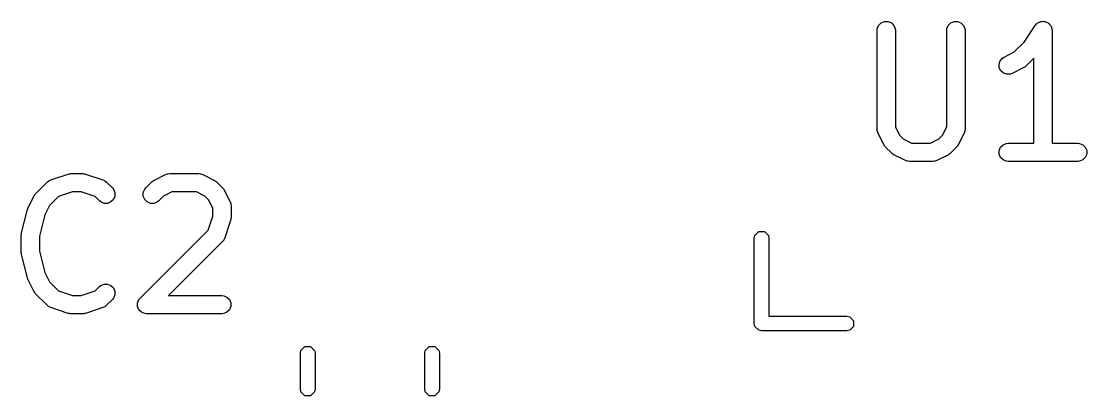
# Model space of a CAD drawing. Extents: x 1.07 to 8.07, y -3.47 to -0.77.
# Drawn here: x 4.5134 to 4.8576, y -2.3209 to -2.2 of the extents above; entities that cross this region are included whole.
import ezdxf

# ---------------------------------------------------------------- set-up
doc = ezdxf.new("R2010")
doc.units = 0
doc.header["$MEASUREMENT"] = 0
doc.layers.add('BLACK', color=7, linetype='CONTINUOUS')

msp = doc.modelspace()

# ---------------------------------------------------------------- linework, layer by layer
at = {"layer": 'BLACK', "linetype": 'CONTINUOUS'}
for p, q in [((4.78989, -2.20295), (4.78994, -2.20237)), ((4.78989, -2.23482), (4.78989, -2.20295)), ((4.78994, -2.20237), (4.79038, -2.20131)), ((4.79038, -2.20131), (4.7912, -2.20049)), ((4.7912, -2.20049), (4.79226, -2.20005)), ((4.79226, -2.20005), (4.79341, -2.20005)), ((4.79341, -2.20005), (4.79448, -2.20049)), ((4.79448, -2.20049), (4.79529, -2.20131)), ((4.79529, -2.20131), (4.79573, -2.20237)), ((4.79573, -2.20237), (4.79579, -2.20295)), ((4.79579, -2.20295), (4.79579, -2.23412)), ((4.81238, -2.20295), (4.81244, -2.20237)), ((4.81238, -2.23412), (4.81238, -2.20295)), ((4.81244, -2.20237), (4.81288, -2.20131)), ((4.81288, -2.20131), (4.8137, -2.20049)), ((4.8137, -2.20049), (4.81476, -2.20005)), ((4.81476, -2.20005), (4.81591, -2.20005)), ((4.81591, -2.20005), (4.81698, -2.20049)), ((4.81698, -2.20049), (4.81779, -2.20131)), ((4.81779, -2.20131), (4.81823, -2.20237)), ((4.81823, -2.20237), (4.81829, -2.20295)), ((4.81829, -2.20295), (4.81829, -2.23482)), ((4.83741, -2.20669), (4.841, -2.20131)), ((4.841, -2.2013), (4.84137, -2.20086)), ((4.841, -2.20131), (4.841, -2.2013)), ((4.841, -2.20131), (4.841, -2.20131)), ((4.841, -2.20131), (4.841, -2.20131)), ((4.84137, -2.20086), (4.84161, -2.2007)), ((4.84161, -2.2007), (4.84182, -2.20049)), ((4.84182, -2.20049), (4.84208, -2.20038)), ((4.84208, -2.20038), (4.84232, -2.20022)), ((4.84232, -2.20022), (4.84261, -2.20016)), ((4.84261, -2.20016), (4.84288, -2.20005)), ((4.84288, -2.20005), (4.84317, -2.20005)), ((4.84317, -2.20005), (4.84345, -2.19999)), ((4.84345, -2.19999), (4.84374, -2.20005)), ((4.84374, -2.20005), (4.84403, -2.20005)), ((4.84403, -2.20005), (4.8443, -2.20016)), ((4.8443, -2.20016), (4.84458, -2.20022)), ((4.84458, -2.20022), (4.84483, -2.20038)), ((4.84483, -2.20038), (4.8451, -2.20049)), ((4.8451, -2.20049), (4.8453, -2.20069)), ((4.8453, -2.20069), (4.84554, -2.20086)), ((4.84554, -2.20086), (4.84571, -2.2011)), ((4.84571, -2.2011), (4.84591, -2.20131)), ((4.84591, -2.20131), (4.84602, -2.20157)), ((4.84602, -2.20157), (4.84618, -2.20181)), ((4.84618, -2.20181), (4.84624, -2.2021)), ((4.84624, -2.2021), (4.84635, -2.20237)), ((4.84635, -2.20237), (4.84641, -2.20294)), ((4.84641, -2.20294), (4.84641, -2.20294)), ((4.84641, -2.20294), (4.84641, -2.20294)), ((4.84641, -2.20294), (4.84641, -2.20295)), ((4.84641, -2.20295), (4.84641, -2.23936)), ((4.83089, -2.21155), (4.83421, -2.20989)), ((4.83421, -2.20989), (4.83741, -2.20669)), ((4.82928, -2.21382), (4.82964, -2.21273)), ((4.82964, -2.21273), (4.8304, -2.21186)), ((4.8304, -2.21186), (4.83089, -2.21155)), ((4.8405, -2.21195), (4.83805, -2.21441)), ((4.8405, -2.23936), (4.8405, -2.21195)), ((4.82936, -2.21497), (4.82928, -2.21382)), ((4.82988, -2.216), (4.82936, -2.21497)), ((4.83075, -2.21676), (4.82988, -2.216)), ((4.83184, -2.21712), (4.83075, -2.21676)), ((4.83353, -2.21684), (4.83299, -2.21704)), ((4.83728, -2.21496), (4.83353, -2.21684)), ((4.83753, -2.2148), (4.83728, -2.21496)), ((4.8376, -2.21477), (4.83753, -2.2148)), ((4.83768, -2.21471), (4.8376, -2.21477)), ((4.83777, -2.21465), (4.83768, -2.21471)), ((4.83782, -2.21459), (4.83777, -2.21465)), ((4.83805, -2.21441), (4.83782, -2.21459)), ((4.83299, -2.21704), (4.83184, -2.21712)), ((4.79579, -2.23412), (4.79714, -2.23682)), ((4.81103, -2.23682), (4.81238, -2.23412)), ((4.78994, -2.23539), (4.78989, -2.23482)), ((4.78998, -2.23549), (4.78994, -2.23539)), ((4.78999, -2.2356), (4.78998, -2.23549)), ((4.7902, -2.23614), (4.78999, -2.2356)), ((4.79207, -2.23989), (4.7902, -2.23614)), ((4.79714, -2.23682), (4.79834, -2.23801)), ((4.80984, -2.23801), (4.81103, -2.23682)), ((4.81798, -2.23614), (4.8161, -2.23989)), ((4.81818, -2.2356), (4.81798, -2.23614)), ((4.81819, -2.23549), (4.81818, -2.2356)), ((4.81823, -2.23539), (4.81819, -2.23549)), ((4.81829, -2.23482), (4.81823, -2.23539)), ((4.79223, -2.24013), (4.79207, -2.23989)), ((4.79226, -2.24021), (4.79223, -2.24013)), ((4.79232, -2.24029), (4.79226, -2.24021)), ((4.79238, -2.24038), (4.79232, -2.24029)), ((4.79244, -2.24043), (4.79238, -2.24038)), ((4.79263, -2.24065), (4.79244, -2.24043)), ((4.7945, -2.24253), (4.79263, -2.24065)), ((4.79834, -2.23801), (4.80103, -2.23936)), ((4.80103, -2.23936), (4.80714, -2.23936)), ((4.80714, -2.23936), (4.80984, -2.23801)), ((4.81555, -2.24065), (4.81367, -2.24253)), ((4.81573, -2.24043), (4.81555, -2.24065)), ((4.81579, -2.24038), (4.81573, -2.24043)), ((4.81585, -2.24029), (4.81579, -2.24038)), ((4.81592, -2.24021), (4.81585, -2.24029)), ((4.81595, -2.24013), (4.81592, -2.24021)), ((4.8161, -2.23989), (4.81595, -2.24013)), ((4.82931, -2.24174), (4.82975, -2.24068)), ((4.82975, -2.24068), (4.83057, -2.23986)), ((4.83057, -2.23986), (4.83163, -2.23942)), ((4.83163, -2.23942), (4.83221, -2.23936)), ((4.83221, -2.23936), (4.8405, -2.23936)), ((4.84641, -2.23936), (4.85471, -2.23936)), ((4.85471, -2.23936), (4.85528, -2.23942)), ((4.85528, -2.23942), (4.85635, -2.23986)), ((4.85635, -2.23986), (4.85716, -2.24068)), ((4.85716, -2.24068), (4.8576, -2.24174)), ((4.79473, -2.24271), (4.7945, -2.24253)), ((4.79478, -2.24277), (4.79473, -2.24271)), ((4.79487, -2.24283), (4.79478, -2.24277)), ((4.79495, -2.2429), (4.79487, -2.24283)), ((4.79502, -2.24293), (4.79495, -2.2429)), ((4.79527, -2.24308), (4.79502, -2.24293)), ((4.79902, -2.24496), (4.79527, -2.24308)), ((4.81291, -2.24308), (4.80916, -2.24496)), ((4.81315, -2.24293), (4.81291, -2.24308)), ((4.81323, -2.2429), (4.81315, -2.24293)), ((4.81331, -2.24283), (4.81323, -2.2429)), ((4.8134, -2.24277), (4.81331, -2.24283)), ((4.81345, -2.24271), (4.8134, -2.24277)), ((4.81367, -2.24253), (4.81345, -2.24271)), ((4.82931, -2.24289), (4.82931, -2.24174)), ((4.82975, -2.24396), (4.82931, -2.24289)), ((4.83057, -2.24477), (4.82975, -2.24396)), ((4.85716, -2.24396), (4.85635, -2.24477)), ((4.8576, -2.24289), (4.85716, -2.24396)), ((4.8576, -2.24174), (4.8576, -2.24289)), ((4.79956, -2.24516), (4.79902, -2.24496)), ((4.79966, -2.24517), (4.79956, -2.24516)), ((4.79976, -2.24521), (4.79966, -2.24517)), ((4.80034, -2.24527), (4.79976, -2.24521)), ((4.80784, -2.24527), (4.80034, -2.24527)), ((4.80841, -2.24521), (4.80784, -2.24527)), ((4.80851, -2.24517), (4.80841, -2.24521)), ((4.80862, -2.24516), (4.80851, -2.24517)), ((4.80916, -2.24496), (4.80862, -2.24516)), ((4.83163, -2.24521), (4.83057, -2.24477)), ((4.83221, -2.24527), (4.83163, -2.24521)), ((4.85471, -2.24527), (4.83221, -2.24527)), ((4.85528, -2.24521), (4.85471, -2.24527)), ((4.85635, -2.24477), (4.85528, -2.24521)), ((4.52235, -2.25147), (4.52288, -2.25123)), ((4.52288, -2.25123), (4.5285, -2.24936)), ((4.5285, -2.24936), (4.52879, -2.24929)), ((4.52879, -2.24929), (4.52886, -2.24926)), ((4.52886, -2.24926), (4.52896, -2.24925)), ((4.52896, -2.24925), (4.52906, -2.24923)), ((4.52906, -2.24923), (4.52914, -2.24923)), ((4.52914, -2.24923), (4.52943, -2.24921)), ((4.52943, -2.24921), (4.53318, -2.24921)), ((4.53318, -2.24921), (4.53347, -2.24923)), ((4.53347, -2.24923), (4.53355, -2.24923)), ((4.53355, -2.24923), (4.53365, -2.24925)), ((4.53365, -2.24925), (4.53376, -2.24926)), ((4.53376, -2.24926), (4.53383, -2.24929)), ((4.53383, -2.24929), (4.53412, -2.24936)), ((4.53412, -2.24936), (4.53974, -2.25123)), ((4.53974, -2.25123), (4.54027, -2.25147)), ((4.55623, -2.25139), (4.55998, -2.24952)), ((4.55998, -2.24952), (4.56052, -2.24931)), ((4.56052, -2.24931), (4.56063, -2.2493)), ((4.56063, -2.2493), (4.56073, -2.24926)), ((4.56073, -2.24926), (4.5613, -2.24921)), ((4.5613, -2.24921), (4.57068, -2.24921)), ((4.57068, -2.24921), (4.57125, -2.24926)), ((4.57125, -2.24926), (4.57135, -2.2493)), ((4.57135, -2.2493), (4.57146, -2.24931)), ((4.57146, -2.24931), (4.572, -2.24952)), ((4.572, -2.24952), (4.57575, -2.25139)), ((4.51797, -2.25569), (4.52172, -2.25195)), ((4.52172, -2.25195), (4.52217, -2.25158)), ((4.52217, -2.25158), (4.52227, -2.25154)), ((4.52227, -2.25154), (4.52235, -2.25147)), ((4.54027, -2.25147), (4.54035, -2.25154)), ((4.54035, -2.25154), (4.54045, -2.25158)), ((4.54045, -2.25158), (4.5409, -2.25195)), ((4.5409, -2.25195), (4.54277, -2.25382)), ((4.54277, -2.25382), (4.54314, -2.25427)), ((4.54314, -2.25427), (4.54358, -2.25533)), ((4.55278, -2.25533), (4.55323, -2.25427)), ((4.55323, -2.25427), (4.55359, -2.25382)), ((4.55359, -2.25382), (4.55547, -2.25195)), ((4.55547, -2.25195), (4.55569, -2.25176)), ((4.55569, -2.25176), (4.55574, -2.2517)), ((4.55574, -2.2517), (4.55583, -2.25164)), ((4.55583, -2.25164), (4.55591, -2.25158)), ((4.55591, -2.25158), (4.55599, -2.25155)), ((4.55599, -2.25155), (4.55623, -2.25139)), ((4.57575, -2.25139), (4.576, -2.25155)), ((4.576, -2.25155), (4.57607, -2.25158)), ((4.57607, -2.25158), (4.57615, -2.25164)), ((4.57615, -2.25164), (4.57624, -2.2517)), ((4.57624, -2.2517), (4.57629, -2.25176)), ((4.57629, -2.25176), (4.57652, -2.25195)), ((4.57652, -2.25195), (4.57839, -2.25382)), ((4.57839, -2.25382), (4.57858, -2.25405)), ((4.57858, -2.25405), (4.57864, -2.2541)), ((4.57864, -2.2541), (4.57869, -2.25419)), ((4.57869, -2.25419), (4.57876, -2.25427)), ((4.57876, -2.25427), (4.57879, -2.25434)), ((4.57879, -2.25434), (4.57894, -2.25459)), ((4.57894, -2.25459), (4.58082, -2.25834)), ((4.51554, -2.26021), (4.51742, -2.25646)), ((4.51742, -2.25646), (4.51757, -2.25621)), ((4.51757, -2.25621), (4.5176, -2.25614)), ((4.5176, -2.25614), (4.51767, -2.25606)), ((4.51767, -2.25606), (4.51773, -2.25597)), ((4.51773, -2.25597), (4.51779, -2.25592)), ((4.51779, -2.25592), (4.51797, -2.25569)), ((4.5254, -2.25661), (4.52249, -2.25953)), ((4.52991, -2.25511), (4.5254, -2.25661)), ((4.5327, -2.25511), (4.52991, -2.25511)), ((4.53721, -2.25661), (4.5327, -2.25511)), ((4.53859, -2.258), (4.53721, -2.25661)), ((4.53904, -2.25836), (4.53859, -2.258)), ((4.54314, -2.25755), (4.54232, -2.25836)), ((4.54358, -2.25648), (4.54314, -2.25755)), ((4.54358, -2.25533), (4.54358, -2.25648)), ((4.55278, -2.25648), (4.55278, -2.25533)), ((4.55323, -2.25755), (4.55278, -2.25648)), ((4.55404, -2.25836), (4.55323, -2.25755)), ((4.55777, -2.258), (4.55732, -2.25836)), ((4.5593, -2.25646), (4.55777, -2.258)), ((4.562, -2.25511), (4.5593, -2.25646)), ((4.56998, -2.25511), (4.562, -2.25511)), ((4.57268, -2.25646), (4.56998, -2.25511)), ((4.57388, -2.25766), (4.57268, -2.25646)), ((4.57522, -2.26035), (4.57388, -2.25766)), ((4.51345, -2.26831), (4.51532, -2.26082)), ((4.51532, -2.26082), (4.51534, -2.26077)), ((4.51534, -2.26075), (4.51543, -2.26051)), ((4.51534, -2.26077), (4.51534, -2.26075)), ((4.51543, -2.26051), (4.51552, -2.26027)), ((4.51552, -2.26027), (4.51553, -2.26025)), ((4.51553, -2.26025), (4.51554, -2.26021)), ((4.52249, -2.25953), (4.52097, -2.26256)), ((4.54011, -2.2588), (4.53904, -2.25836)), ((4.54126, -2.2588), (4.54011, -2.2588)), ((4.54232, -2.25836), (4.54126, -2.2588)), ((4.5551, -2.2588), (4.55404, -2.25836)), ((4.55626, -2.2588), (4.5551, -2.2588)), ((4.55732, -2.25836), (4.55626, -2.2588)), ((4.57522, -2.26293), (4.57522, -2.26035)), ((4.58082, -2.25834), (4.58103, -2.25888)), ((4.58103, -2.25888), (4.58103, -2.25898)), ((4.58103, -2.25898), (4.58107, -2.25908)), ((4.58107, -2.25908), (4.58113, -2.25966)), ((4.58113, -2.25966), (4.58113, -2.26341)), ((4.52097, -2.26256), (4.51926, -2.26939)), ((4.57372, -2.26744), (4.57522, -2.26293)), ((4.58098, -2.26434), (4.5791, -2.26996)), ((4.58104, -2.26405), (4.58098, -2.26434)), ((4.58107, -2.26398), (4.58104, -2.26405)), ((4.58108, -2.26388), (4.58107, -2.26398)), ((4.58111, -2.26378), (4.58108, -2.26388)), ((4.58113, -2.26341), (4.5811, -2.2637)), ((4.5811, -2.2637), (4.58111, -2.26378)), ((4.51339, -2.26867), (4.51341, -2.26846)), ((4.51341, -2.26846), (4.51343, -2.26841)), ((4.51343, -2.26841), (4.51345, -2.26831)), ((4.55172, -2.28944), (4.57372, -2.26744)), ((4.75038, -2.26917), (4.75166, -2.2679)), ((4.75166, -2.2679), (4.75346, -2.2679)), ((4.75346, -2.2679), (4.75474, -2.26917)), ((4.51336, -2.26889), (4.51339, -2.26867)), ((4.51337, -2.26893), (4.51336, -2.26889)), ((4.51336, -2.26903), (4.51337, -2.26893)), ((4.51336, -2.27466), (4.51336, -2.26903)), ((4.51926, -2.26939), (4.51926, -2.27429)), ((4.57839, -2.27112), (4.56093, -2.28858)), ((4.57876, -2.27067), (4.57839, -2.27112)), ((4.5788, -2.27057), (4.57876, -2.27067)), ((4.57887, -2.27049), (4.5788, -2.27057)), ((4.5791, -2.26996), (4.57887, -2.27049)), ((4.7502, -2.27008), (4.75038, -2.26917)), ((4.7502, -2.29764), (4.7502, -2.27008)), ((4.75474, -2.26917), (4.75492, -2.27008)), ((4.75492, -2.27008), (4.75492, -2.29528)), ((4.51337, -2.27476), (4.51336, -2.27466)), ((4.51336, -2.2748), (4.51337, -2.27476)), ((4.51339, -2.27501), (4.51336, -2.2748)), ((4.51341, -2.27523), (4.51339, -2.27501)), ((4.51343, -2.27527), (4.51341, -2.27523)), ((4.51345, -2.27537), (4.51343, -2.27527)), ((4.51532, -2.28287), (4.51345, -2.27537)), ((4.51926, -2.27429), (4.52097, -2.28112)), ((4.52097, -2.28112), (4.52249, -2.28415)), ((4.51534, -2.28291), (4.51532, -2.28287)), ((4.51534, -2.28293), (4.51534, -2.28291)), ((4.51543, -2.28317), (4.51534, -2.28293)), ((4.51552, -2.28342), (4.51543, -2.28317)), ((4.51553, -2.28343), (4.51552, -2.28342)), ((4.51554, -2.28347), (4.51553, -2.28343)), ((4.51742, -2.28722), (4.51554, -2.28347)), ((4.52249, -2.28415), (4.5254, -2.28707)), ((4.53721, -2.28707), (4.53859, -2.28569)), ((4.53859, -2.28569), (4.53904, -2.28532)), ((4.53904, -2.28532), (4.54011, -2.28488)), ((4.54011, -2.28488), (4.54126, -2.28488)), ((4.54126, -2.28488), (4.54232, -2.28532)), ((4.54232, -2.28532), (4.54314, -2.28614)), ((4.51757, -2.28747), (4.51742, -2.28722)), ((4.5176, -2.28754), (4.51757, -2.28747)), ((4.51767, -2.28763), (4.5176, -2.28754)), ((4.51773, -2.28771), (4.51767, -2.28763)), ((4.51779, -2.28777), (4.51773, -2.28771)), ((4.51797, -2.28799), (4.51779, -2.28777)), ((4.52172, -2.29174), (4.51797, -2.28799)), ((4.5254, -2.28707), (4.52991, -2.28858)), ((4.52991, -2.28858), (4.5327, -2.28858)), ((4.5327, -2.28858), (4.53721, -2.28707)), ((4.54314, -2.28614), (4.54358, -2.2872)), ((4.54358, -2.28835), (4.54314, -2.28942)), ((4.54358, -2.2872), (4.54358, -2.28835)), ((4.56093, -2.28858), (4.57818, -2.28858)), ((4.57818, -2.28858), (4.57875, -2.28863)), ((4.57875, -2.28863), (4.57982, -2.28907)), ((4.57982, -2.28907), (4.58063, -2.28989)), ((4.52217, -2.29211), (4.52172, -2.29174)), ((4.52227, -2.29215), (4.52217, -2.29211)), ((4.52235, -2.29222), (4.52227, -2.29215)), ((4.52288, -2.29245), (4.52235, -2.29222)), ((4.5285, -2.29433), (4.52288, -2.29245)), ((4.53974, -2.29245), (4.53412, -2.29433)), ((4.54027, -2.29222), (4.53974, -2.29245)), ((4.54035, -2.29215), (4.54027, -2.29222)), ((4.54045, -2.29211), (4.54035, -2.29215)), ((4.5409, -2.29174), (4.54045, -2.29211)), ((4.54277, -2.28987), (4.5409, -2.29174)), ((4.54314, -2.28942), (4.54277, -2.28987)), ((4.55091, -2.29095), (4.55135, -2.28989)), ((4.55091, -2.2921), (4.55091, -2.29095)), ((4.55135, -2.29317), (4.55091, -2.2921)), ((4.55135, -2.28989), (4.55172, -2.28944)), ((4.58063, -2.28989), (4.58107, -2.29095)), ((4.58107, -2.2921), (4.58063, -2.29317)), ((4.58107, -2.29095), (4.58107, -2.2921)), ((4.52879, -2.29439), (4.5285, -2.29433)), ((4.52886, -2.29442), (4.52879, -2.29439)), ((4.52896, -2.29443), (4.52886, -2.29442)), ((4.52906, -2.29446), (4.52896, -2.29443)), ((4.52914, -2.29445), (4.52906, -2.29446)), ((4.52943, -2.29448), (4.52914, -2.29445)), ((4.53318, -2.29448), (4.52943, -2.29448)), ((4.53347, -2.29445), (4.53318, -2.29448)), ((4.53355, -2.29446), (4.53347, -2.29445)), ((4.53365, -2.29443), (4.53355, -2.29446)), ((4.53376, -2.29442), (4.53365, -2.29443)), ((4.53383, -2.29439), (4.53376, -2.29442)), ((4.53412, -2.29433), (4.53383, -2.29439)), ((4.55217, -2.29398), (4.55135, -2.29317)), ((4.55323, -2.29442), (4.55217, -2.29398)), ((4.55381, -2.29448), (4.55323, -2.29442)), ((4.57818, -2.29448), (4.55381, -2.29448)), ((4.57875, -2.29442), (4.57818, -2.29448)), ((4.57982, -2.29398), (4.57875, -2.29442)), ((4.58063, -2.29317), (4.57982, -2.29398)), ((4.75492, -2.29528), (4.78012, -2.29528)), ((4.78012, -2.29528), (4.78102, -2.29546)), ((4.78102, -2.29546), (4.7823, -2.29673)), ((4.75038, -2.29854), (4.7502, -2.29764)), ((4.75166, -2.29982), (4.75038, -2.29854)), ((4.7823, -2.29854), (4.78102, -2.29982)), ((4.7823, -2.29673), (4.7823, -2.29854)), ((4.75256, -2.3), (4.75166, -2.29982)), ((4.78012, -2.3), (4.75256, -2.3)), ((4.78102, -2.29982), (4.78012, -2.3)), ((4.60354, -2.30723), (4.60372, -2.30633)), ((4.60372, -2.30633), (4.605, -2.30505)), ((4.605, -2.30505), (4.60681, -2.30505)), ((4.60681, -2.30505), (4.60809, -2.30633)), ((4.60809, -2.30633), (4.60827, -2.30723)), ((4.6437, -2.30723), (4.64388, -2.30633)), ((4.64388, -2.30633), (4.64516, -2.30505)), ((4.64516, -2.30505), (4.64697, -2.30505)), ((4.64697, -2.30505), (4.64825, -2.30633)), ((4.64825, -2.30633), (4.64843, -2.30723)), ((4.60354, -2.31875), (4.60354, -2.30723)), ((4.60827, -2.30723), (4.60827, -2.31875)), ((4.6437, -2.31875), (4.6437, -2.30723)), ((4.64843, -2.30723), (4.64843, -2.31875)), ((4.60372, -2.31965), (4.60354, -2.31875)), ((4.605, -2.32093), (4.60372, -2.31965)), ((4.60809, -2.31965), (4.60681, -2.32093)), ((4.60827, -2.31875), (4.60809, -2.31965)), ((4.64388, -2.31965), (4.6437, -2.31875)), ((4.64516, -2.32093), (4.64388, -2.31965)), ((4.64825, -2.31965), (4.64697, -2.32093)), ((4.64843, -2.31875), (4.64825, -2.31965)), ((4.60681, -2.32093), (4.605, -2.32093)), ((4.64697, -2.32093), (4.64516, -2.32093))]:
    msp.add_line(p, q, dxfattribs=at)

doc.saveas('drawing.dxf')
